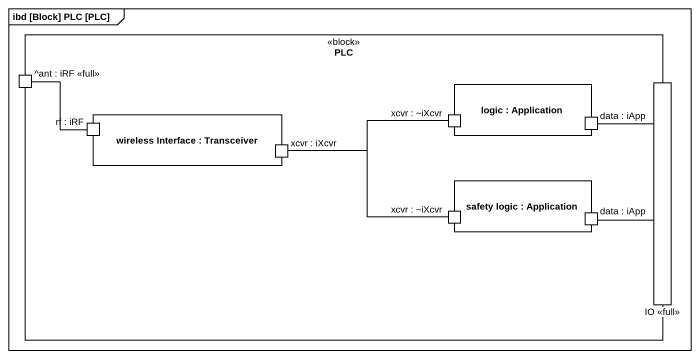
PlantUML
@startuml
mainframe ibd [Block] PLC [PLC]
rectangle PLC <<block>> {
  port "^ant : iRF <<full>>" as ant_iRF_full
  rectangle "logic : Application" as logic {
    port "xcvr : ~iXcvr" as xcvr_iXcvr
    port "data : iApp" as data_iApp
  }
  port "IO <<full>>" as IO_full
  rectangle "wireless Interface : Transceiver" as wireless_Interface {
    port "rf : iRF" as rf_iRF
    port "xcvr : iXcvr" as xcvr_iXcvr_2
  }
  rectangle "safety logic : Application" as safety_logic {
    port "xcvr : ~iXcvr" as xcvr_iXcvr_3
    port "data : iApp" as data_iApp_2
  }
}
rf_iRF -up- ant_iRF_full
xcvr_iXcvr -left- xcvr_iXcvr_2
data_iApp -- IO_full
xcvr_iXcvr_3 -left- xcvr_iXcvr_2
data_iApp_2 -right- IO_full
@enduml
